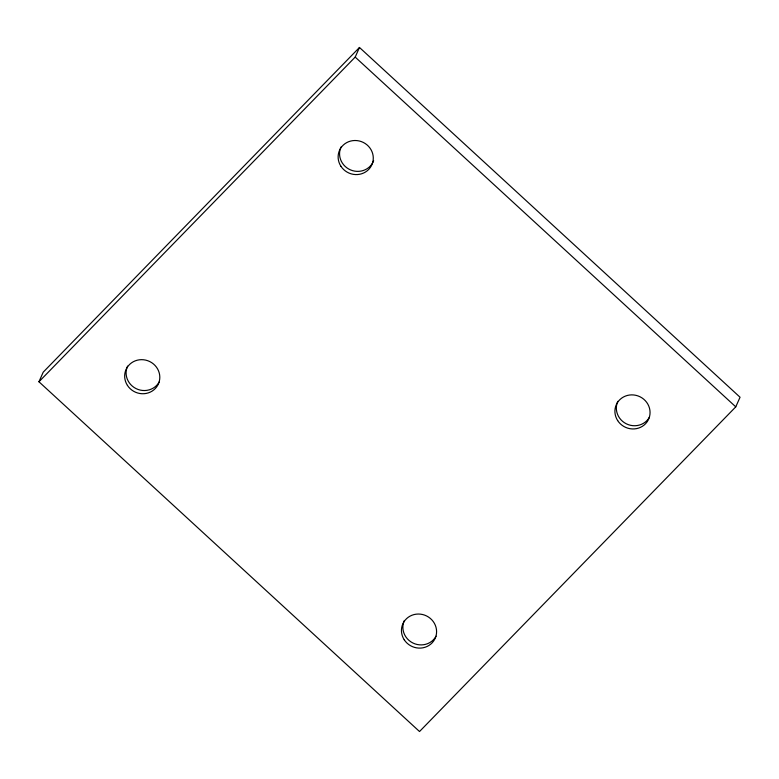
<?xml version="1.0" encoding="UTF-8"?>
<svg xmlns="http://www.w3.org/2000/svg" width="779" height="779" viewBox="0 0 779 779"><rect width="100%" height="100%" fill="white"/><g stroke="black" fill="none" stroke-linecap="round" stroke-linejoin="round"><path stroke-width="1.17" d="M38.95 381.768L43.234 372.148L359.479 47.47L740.05 397.232L735.765 406.852L419.521 731.53L38.95 381.768L355.195 57.091L359.479 47.47M355.195 57.091L735.765 406.852M649.511 417.077A17.703 16.904 24 0 1 626.326 423.815A17.703 16.904 24 0 1 617.815 401.331M436.045 636.229A17.703 16.904 24 0 1 412.86 642.977A17.703 16.904 24 0 1 404.35 620.483M159.267 381.866A17.703 16.904 24 0 1 136.082 388.614A17.703 16.904 24 0 1 127.571 366.12M373.657 160.698A17.703 16.904 24 0 1 350.599 169.939A17.703 16.904 24 0 1 341.036 146.958M617.669 420.592A17.703 16.904 24 0 0 648.079 420.28A17.703 16.904 24 0 0 631.691 394.875A17.703 16.904 24 0 0 617.669 420.592M404.204 639.744A17.703 16.904 24 0 0 434.614 639.442A17.703 16.904 24 0 0 418.226 614.037A17.703 16.904 24 0 0 404.204 639.744M127.425 385.381A17.703 16.904 24 0 0 157.835 385.069A17.703 16.904 24 0 0 141.447 359.664A17.703 16.904 24 0 0 127.425 385.381M340.89 166.219A17.703 16.904 24 0 0 371.301 165.917A17.703 16.904 24 0 0 354.912 140.502A17.703 16.904 24 0 0 340.89 166.219"/></g></svg>
